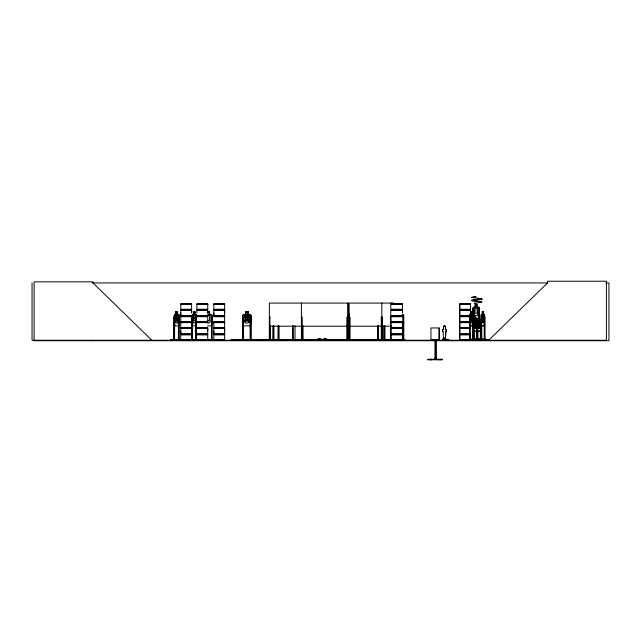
<?xml version="1.0" encoding="UTF-8"?>
<svg xmlns="http://www.w3.org/2000/svg" width="641" height="641" viewBox="0 0 641 641"><rect width="100%" height="100%" fill="white"/><g stroke="black" fill="none" stroke-linecap="round" stroke-linejoin="round"><path stroke-width="0.96" d="M191.611 333.825L180.786 333.825L180.802 331.173M191.611 315.636L180.786 315.636L180.802 312.984M191.595 310.324L191.595 312.984L191.611 310.324L180.786 310.324L180.786 315.636M207.716 331.173L207.716 328.512L196.907 328.512M213.83 333.825L213.83 328.512L224.646 328.512L224.638 333.825L213.83 333.825L213.838 331.173M213.83 315.636L213.83 310.324L224.646 310.324L224.638 315.636L213.83 315.636L213.838 312.984M224.638 331.173L224.638 328.512M224.638 312.984L224.638 310.324M402.484 310.324L402.484 312.984L402.492 310.324L391.675 310.324M470.55 333.825L459.733 333.825L459.741 328.512L470.55 328.512M469.829 315.636L459.733 315.636L459.741 310.324L470.55 310.324M386.595 340.235L386.595 339.77M395.265 340.235L395.273 339.77L375.193 339.77L375.105 340.195M377.653 340.235L377.629 325.796M377.757 340.179L377.797 325.796M386.154 340.131L386.154 339.786M444.469 338.32L443.997 338.44L444.517 338.24M444.301 338.368L444.069 338.32M444.517 338.648L444.109 338.24M472.529 325.796L472.882 322.952M476.487 331.277L476.968 320.804L476.479 319.803M476.928 328.432L476.575 331.277L473.803 331.277L473.451 320.82L473.819 319.803L474.685 319.803M480.269 331.277L480.75 328.448L480.357 331.277L477.585 331.277L477.265 328.432L477.665 331.277M484.155 325.796L484.508 322.952M469.621 340.179L469.653 339.77L483.883 339.81M477.12 340.171L477.313 320.82L477.297 340.251M477.417 340.195L477.489 339.41M477.561 340.179L477.609 322.912M480.99 340.171L481.111 315.34L481.479 314.322L482.344 314.322M481.343 339.81L481.271 340.235M195.85 325.764L196.346 323.016M195.882 325.86L196.499 323.032L196.394 315.388L195.874 314.386L194.912 314.386M196.499 323.032L195.986 325.86L192.404 325.86M471.864 340.171L471.864 339.209L480.694 339.393L471.864 339.297L471.816 340.059M480.117 340.059L480.157 339.209M481.784 302.159L481.543 301.703C475.782 300.677 462.778 300.933 481.744 299.018M472.201 300.621L471.968 300.204M174.697 325.86L178.719 325.86L179.24 323.016L179.296 315.388L178.703 314.386L177.533 314.386L177.613 311.542L175.858 311.542L177.557 311.63L177.557 314.475L178.398 315.428L178.398 320.74L177.557 323.016L175.987 323.016L175.145 320.74L175.145 315.428L175.987 314.475L175.987 311.63L175.914 314.475M178.719 325.86L179.216 323.032M177.437 339.81L177.469 340.251M269.573 340.195L269.508 339.41M269.813 340.179L269.917 317.127M346.028 339.81L346.076 340.251M352.246 340.251L352.246 339.77L352.157 340.195M476.944 339.209L469.997 339.321M272.409 339.81L272.449 340.251M402.636 325.708L403.582 322.952M402.732 325.796L403.67 322.968M249.982 325.764L250.911 323.016M211.33 325.764L212.275 323.016M375.161 339.81L402.484 339.882M375.145 340.179L398.213 340.195M380.017 339.81L380.073 340.251M469.533 315.38L469.941 314.322M473.491 320.861L473.899 319.803M477.265 320.861L477.681 319.803M477.353 320.861L477.697 319.899M481.151 315.38L481.567 314.322M241.465 340.195L241.569 339.77L251.929 339.81L250.086 339.77M241.505 340.179L243.268 340.195M301.198 340.179L301.318 339.77M301.671 340.251L301.51 317.127M192.508 325.86L191.996 323.016L192.028 315.404L192.5 314.386M192.076 315.436L192.524 314.475M174.785 314.386L174.232 315.436L174.769 325.86M443.027 340.235L442.819 338.993L443.356 338.993L443.356 339.802M443.219 340.243L443.524 340.243M444.95 340.243L445.647 340.002L445.655 338.993M445.431 339.802L445.431 338.993L445.968 338.993L445.647 340.002M446.729 340.235L446.368 340.243M448.652 340.243L448.796 339.802L443.035 339.802L443.035 338.993M449.012 340.235L442.667 340.243M485.205 340.131L485.245 339.714L485.253 340.195M180.762 322.054L191.619 321.838M196.883 322.054L207.74 321.838L207.716 316.71L196.907 316.71M180.762 340.243L191.619 340.018M213.806 322.054L224.662 321.83L224.638 316.71L213.83 316.71M196.899 340.243L207.74 340.018L207.724 334.898L196.907 334.898M213.822 340.243L224.662 340.026L224.646 334.898L213.83 334.898L213.83 340.018M402.508 321.83L391.691 322.038M391.675 340.243L402.508 340.018M459.709 322.054L468.98 321.83M459.709 340.243L468.98 340.018M472.016 300.717L476.303 301.062M476.247 301.15L480.013 301.366M187.989 340.195L200.016 340.195M195.425 340.195L195.473 339.77L195.481 340.251M180.602 339.77L170.442 339.786L180.626 339.81M170.402 340.195L182.661 340.195M479.764 301.43L481.135 301.783M473.779 297.712L477.793 298.225M473.995 297.817L471.64 297.304M481.07 301.823L481.319 302.231L480.357 302.568M276.367 339.77L276.303 340.195M477.641 298.257L482.425 299.035L471.92 300.309M345.988 340.195L352.205 340.131M266.344 339.77L282.176 340.195L282.096 339.77L266.344 339.77L266.36 340.251L282.136 340.131M471.984 297.368L476.119 296.655L471.744 297.4M481.479 301.759L479.997 301.382M448.428 340.251L448.275 340.115M448.772 340.115L442.843 340.115M243.372 339.77L241.529 339.81M480.846 298.69L481.72 299.01M481.824 302.135L474.468 303.297M486.03 340.05L475.398 340.251L475.39 339.289L485.349 339.129L486.03 340.091M475.478 339.369L485.413 339.209M469.997 339.962L471.984 339.93M471.896 340.05L466.408 340.251L485.974 339.97M485.413 339.85L475.574 340.131M92.208 282.921L547.863 282.921M605.945 282.921L608.95 282.921L608.95 340.74L34.117 340.74L34.117 281.832L92.961 281.832L92.961 282.921L151.797 340.251M393.822 303.073L349.113 303.073L349.129 340.251M474.276 303.297L474.949 303.297M180.778 303.922L191.619 303.922M196.899 303.922L207.74 303.922M213.822 303.922L224.662 303.922M391.667 303.922L402.508 303.922M459.725 303.922L470.566 303.922M180.778 304.106L191.619 304.122M196.899 304.106L207.74 304.122M213.822 304.106L224.662 304.106M391.667 304.106L402.508 304.106M459.725 304.122L470.566 304.122M391.667 304.13L402.508 304.13L402.484 309.258L391.675 309.258M180.802 304.451L191.595 304.451M196.915 304.451L207.716 304.451M213.838 304.451L224.638 304.451M391.691 304.451L402.484 304.451M459.733 309.258L470.55 309.258L470.55 304.13L459.725 304.13L459.733 309.258L459.741 304.451L470.542 304.451L470.542 309.258M180.714 309.627L191.683 309.627M196.835 309.627L207.804 309.627M213.757 309.627L224.727 309.627M391.603 309.627L402.572 309.627M459.661 309.627L470.63 309.627M180.714 309.956L191.683 309.956M196.835 309.956L207.804 309.956M213.757 309.956L224.727 309.956M391.603 309.956L402.572 309.956M459.661 309.956L470.63 309.956M207.724 310.324L196.907 310.324L196.915 312.984M245.535 314.475L245.455 311.542L248.243 311.542M471.864 311.478L470.638 311.478L470.678 314.419L470.101 315.364L470.678 322.952L471.744 322.952L472.313 320.676L471.744 311.574M483.49 311.478L482.256 311.478L482.296 314.419L481.72 315.364L482.296 322.952L483.362 322.952L483.931 320.676L483.362 311.574M245.535 311.63L248.147 311.63L248.243 314.386M207.251 312.111L208.958 312.111L208.958 313.056L207.251 313.056M174.713 314.386L175.93 314.386M192.42 314.386L193.51 314.386M245.455 314.386L243.54 314.386L242.659 315.404L242.61 340.251L242.546 317.127L243.372 317.127L243.388 340.251M248.219 314.386L250.046 314.386M402.7 314.322L403.67 315.324L403.742 340.195M470.726 314.322L469.853 314.322L469.492 315.34L469.557 340.195M471.784 314.322L472.609 314.322L472.97 315.364M483.402 314.322L484.227 314.322L484.628 315.324L484.628 340.195M178.679 314.475L174.737 314.475L174.176 315.404L174.144 340.251M192.436 314.475L195.93 314.475M207.66 314.475L211.33 314.475M243.58 314.475L250.006 314.475L250.935 315.428M469.877 314.419L472.593 314.419M481.495 314.419L484.211 314.419M403.646 315.324L403.582 340.195M473.01 315.324L472.898 340.195M484.628 315.324L484.556 339.233M192.028 315.404L191.899 340.251M196.394 315.388L195.954 314.386M207.66 315.428L209.431 315.428L209.431 320.74L207.66 320.74M250.022 314.386L251.024 315.388L251.024 323.032L250.054 325.86L243.516 325.86M196.907 315.636L207.724 315.636M391.675 315.636L402.492 315.636M180.714 316.005L191.683 316.005M196.835 316.005L207.804 316.005M213.757 316.005L224.727 316.005M391.603 316.005L402.572 316.005M459.661 316.005L469.02 316.005M180.714 316.334L191.683 316.334M196.835 316.334L207.804 316.334M213.757 316.334L224.727 316.334M391.603 316.334L402.572 316.334M459.661 316.334L469.02 316.334M191.611 316.71L180.786 316.71L180.786 321.83M391.675 316.71L402.492 316.71M459.733 321.83L459.733 316.71L468.972 316.71M403.654 317.071L402.82 317.071L402.812 340.195M469.557 317.071L469.797 340.195M479.604 316.958L478.37 316.958L478.41 319.899L477.841 320.845L478.41 328.432L479.476 328.432L480.053 326.157L479.476 317.055M481.183 317.071L481.768 317.071M179.16 317.127L178.695 317.127L178.647 340.251M196.322 317.127L195.922 317.127L195.874 340.251M212.275 317.127L211.49 317.127L211.578 340.251M250.086 317.127L250.911 317.127M269.364 317.127L270.133 317.127M301.398 317.127L302.183 317.127L302.272 340.251L302.304 339.41M348.472 317.127L346.869 317.127L346.781 340.251M349.113 317.127L349.882 317.127L349.946 340.251M390.778 317.127L391.082 340.251M474.821 317.527L475.51 317.527L475.51 318.473L474.821 318.473M479.284 317.527L478.603 317.527L478.603 318.473L479.284 318.473M192.028 318.08L196.499 318.08M475.742 319.803L476.567 319.803M477.593 319.803L478.458 319.803M479.516 319.803L480.341 319.803M473.835 319.899L476.551 319.899M477.609 319.899L480.325 319.899M476.463 319.899L476.968 320.804M480.237 319.899L480.75 320.804L480.742 340.251M473.451 320.82L473.515 340.251M180.802 321.694L191.595 321.694M196.915 321.694L207.716 321.694M213.838 321.694L224.638 321.694M391.691 321.694L402.484 321.694M468.964 321.694L459.741 321.694L459.741 316.71M473.066 321.622L474.003 321.622M180.778 322.054L191.619 322.054M196.899 322.111L207.74 322.054M213.822 322.054L224.662 322.111M391.667 322.111L402.508 322.111M459.725 322.054L468.98 322.054M191.619 322.311L180.778 322.295L180.802 327.447L191.611 327.447M196.899 322.311L207.74 322.311M391.667 322.319L402.508 322.311M468.98 322.319L459.725 322.295L459.733 327.447L470.55 327.447M473.066 322.463L474.003 322.463M180.802 322.639L191.595 322.639M196.915 322.639L207.716 322.639M213.838 322.639L224.638 322.639M391.691 322.639L402.484 322.639M468.964 322.639L459.741 322.639L459.741 327.447M473.515 322.912L474.108 322.912M477.882 322.912L476.616 322.912L476.583 340.251M174.176 323.032L174.809 325.764M207.66 323.016L209.431 323.016L210.857 320.74L210.857 315.428L209.431 314.475L209.431 311.63L207.66 311.63L209.527 311.542L209.527 314.386L211.37 314.386L212.371 315.388L212.371 323.032L211.394 325.86L207.58 325.86M242.659 323.032L243.532 325.86M469.492 322.968L469.933 325.796M473.01 322.968L472.617 325.796L469.845 325.796M481.111 322.968L481.463 325.796L484.235 325.796L484.628 322.968M469.877 325.708L472.593 325.708M481.495 325.708L484.211 325.708M269.364 326.205L348.472 326.205M349.113 326.205L391.827 326.205M443.516 339.377L443.107 331.95A1.931 1.891 -90 0 1 443.516 328.913L443.516 326.83A0.962 0.945 -90 0 1 444.461 325.868A0.962 0.945 -90 0 1 445.407 326.83L445.407 328.913A1.931 1.891 -90 0 1 445.775 331.95L445.407 339.377L445.775 331.95A1.931 1.891 -90 0 0 445.407 328.913L445.407 328.913M445.383 326.83L445.407 326.83A0.962 0.945 -90 0 0 444.437 325.868A0.962 0.945 -90 0 0 443.492 326.83M196.907 327.447L207.724 327.447M391.675 327.447L402.492 327.447M180.714 327.815L191.683 327.815M196.835 327.815L207.804 327.815M213.757 327.815L224.727 327.815M391.603 327.815L402.572 327.815M459.661 327.815L470.63 327.815M439.197 327.968L430.928 327.968L430.928 339.53L439.197 339.53L439.197 327.968L439.141 339.53M180.714 328.144L191.683 328.144M196.835 328.144L207.804 328.144M213.757 328.144L224.727 328.144M391.603 328.144L402.572 328.144M459.661 328.144L470.63 328.144M191.611 328.512L180.786 328.512L180.786 333.825M391.675 328.512L402.492 328.512M443.492 328.913L443.516 328.913A1.931 1.891 -90 0 0 443.107 331.95L443.131 331.95M473.835 331.189L476.551 331.189M477.609 331.189L480.325 331.189M196.907 333.825L207.724 333.825L207.724 328.512M391.675 333.825L402.492 333.825M180.714 334.193L191.683 334.193M196.835 334.193L207.804 334.193M213.757 334.193L224.727 334.193M391.603 334.193L402.572 334.193M459.661 334.193L470.63 334.193M180.714 334.522L191.683 334.522M196.835 334.522L207.804 334.522M213.757 334.522L224.727 334.522M391.603 334.522L402.572 334.522M459.661 334.522L470.63 334.522M191.611 334.898L180.786 334.898L180.786 340.018M391.675 334.898L402.492 334.898M459.733 340.018L459.733 334.898L470.55 334.898M485.325 339.129L485.333 340.091M402.732 339.353L403.742 339.353M469.484 339.353L470.222 339.353M481.111 339.353L481.84 339.353L481.808 340.195M484.203 339.353L484.941 339.353M173.823 339.41L174.681 339.41L174.656 340.251M178.382 339.41L179.232 339.41M191.611 339.41L192.42 339.41L192.396 340.251M195.585 339.41L196.394 339.41M249.998 339.41L251 339.41M270.214 339.41L269.284 339.41L269.3 340.251L269.364 303.073L348.472 303.073L348.375 340.251M273.883 339.41L272.994 339.41L273.01 340.251L273.066 325.796M278.074 339.41L278.963 339.41L278.955 340.251M303.089 339.41L301.302 339.41L301.278 340.251M346.781 339.41L348.56 339.41L348.536 340.251M349.041 339.41L349.954 339.41M378.527 339.41L377.549 339.41L377.557 340.251M382.405 339.41L381.203 339.41L381.211 340.251M383.935 339.41L384.912 339.41M391.17 339.41L390.69 339.41L390.69 340.251M471.736 339.393L481.054 339.41M445.791 339.642L446.721 339.642M469.909 339.594L472.898 339.594M481.527 339.594L484.516 339.594M191.755 339.77L197.18 339.77M207.548 339.65L211.402 339.65M299.195 339.77C310.853 340.171 303.722 338.945 299.195 340.251M352.246 339.77L348.536 339.77L348.712 340.195M404.944 340.131L402.58 339.714L402.58 340.195M180.802 339.882L191.595 339.882M191.739 339.81L207.716 339.882M212.395 339.81L212.516 340.195M213.838 339.882L224.638 339.882M348.592 339.81L352.205 339.81M468.964 339.882L459.741 339.882L459.741 334.898M471.736 339.994L476.343 340.091M299.235 339.81L305.372 340.195M405.296 340.195L402.7 340.131M465.494 340.171L488.931 340.195M434.91 357.838L436.289 357.838L436.289 359.289M251.993 340.195L250.182 340.195M382.405 339.77L382.493 340.195M385.161 340.195L385.089 339.77L385.081 340.251M378.991 340.195L378.919 339.77L378.903 340.251M275.59 339.77L275.654 340.195M248.147 314.475L249.541 315.428L249.541 320.74L248.147 323.016L245.551 323.016L244.157 320.74L244.157 315.428L245.551 314.475L245.551 311.63M402.636 314.419L403.582 315.364M484.884 340.179L484.868 317.071L484.275 317.071L484.243 340.195M476.944 340.179L476.88 320.804M473.162 339.81L473.138 340.251M473.17 340.179L473.25 317.071L472.657 317.071L472.625 340.195M194.944 314.475L195.681 315.428L195.681 320.74L194.944 323.016L193.558 323.016L192.821 320.74L192.821 315.428L193.558 314.475L193.51 311.542L194.944 311.63L194.864 314.475L194.992 311.542L193.43 311.542L193.43 314.386M475.702 319.899L476.271 320.845L476.271 326.157L475.702 328.432L474.636 328.432L474.06 320.845L474.636 319.899L474.596 316.958L475.83 316.958L475.79 319.899L475.742 316.958M178.623 314.386L179.24 315.428M404.888 339.754L404.832 340.195M484.139 314.322L484.596 315.364M480.253 319.803L480.71 320.845M472.521 314.322L472.882 315.364M472.978 315.564L474.011 318.409L478.146 318.409L479.18 315.564L479.18 307.976L478.49 307.031L473.667 307.031L472.978 307.976L473.01 340.195M175.626 339.81L175.594 340.251M192.556 339.81L192.524 340.251M192.076 323.016L192.524 325.764M481.551 325.796L481.239 315.38M473.579 328.432L473.891 331.277M469.957 325.708L469.621 315.38M389.912 340.235L389.792 339.77M349.473 313.433L349.457 340.251L349.329 317.127M484.516 339.353L484.476 340.195M483.402 311.478L483.45 314.419M482.344 311.478L482.385 314.419M481.768 325.74L481.768 340.195M481.535 339.353L481.527 340.195M481.455 317.071L481.415 340.195M481.079 340.251L480.982 322.912L480.397 322.912L480.357 340.251M480.662 320.804L480.63 340.251M479.524 320.54L479.524 308.009L478.747 308.009L478.747 316.686M479.316 308.009L479.316 320.54M478.458 316.958L478.498 319.899M477.93 339.41L477.922 340.251M477.882 330.62L477.882 340.251M477.649 339.41L477.649 340.251M476.968 339.41L477.008 340.251M476.816 339.41L476.816 340.251M474.725 317.055L474.725 319.899M474.108 330.62L474.148 340.251M473.923 316.686L473.987 322.463M473.915 339.41L473.915 340.251M473.779 321.622L473.779 322.463L473.715 308.009L473.146 308.009L473.154 322.463M473.835 322.912L473.867 340.251M473.715 339.41L473.755 340.251M473.483 339.41L473.427 340.251M473.354 308.009L473.354 314.755M471.784 311.478L471.832 314.419M470.726 311.478L470.758 314.419M470.157 339.353L470.19 340.195M470.149 322.848L470.149 340.195M469.909 339.353L469.909 340.195M469.18 339.714L469.18 340.195M465.687 340.195L465.687 339.714L488.762 339.754L488.738 340.195L547.558 282.921L547.558 281.231L606.394 281.231L606.394 340.251L32.05 340.251L32.05 282.921M459.733 310.324L459.733 315.636M459.733 328.512L459.733 333.825M445.751 338.993L445.751 339.802M444.694 339.802L444.67 338.111L443.804 338.111L443.828 339.802M443.139 338.993L443.139 340.002M441.905 359.289L441.905 359.769M440.704 359.289L440.704 359.769M440.543 359.289L440.543 359.769M438.652 359.289L438.652 359.769M438.628 359.321L438.628 359.737M438.196 359.289L438.196 359.769M436.217 339.345L436.217 359.289M435.712 357.838L435.712 359.289L435.672 339.345M435.527 339.345L435.527 358.287M434.991 339.345L434.991 359.289M431.866 359.289L431.866 359.769M431.433 359.321L431.433 359.737M431.409 359.289L431.409 359.769M430.632 359.289L430.632 359.769M430.504 359.289L430.504 359.769L430.48 359.321M428.156 359.289L428.156 359.769M403.477 339.353L403.469 340.195M402.901 323.809L402.901 339.233M402.885 339.353L402.901 340.195M391.13 339.41L391.17 340.251M390.786 303.073L390.778 340.251M390.505 340.251L390.505 339.53L231.04 339.53L231.04 340.251M390.016 339.53L390.016 340.251M388.823 339.53L388.823 340.251M387.252 339.77L387.252 340.251M386.17 339.77L386.17 340.251M384.832 325.796L384.904 340.251M384.808 339.41L384.736 340.251M384.664 325.796L384.56 340.251M384.536 339.41L384.536 340.251M384.304 339.41L384.304 340.251M384.183 325.796L384.183 340.251M384.103 339.41L384.103 340.251M384.015 325.796L383.935 340.251M382.389 340.251L382.34 317.127L381.275 317.127L381.275 340.251M382.252 339.41L382.204 340.251M382.036 317.127L382.068 340.251M382.004 339.41L381.94 340.251M381.852 303.073L381.788 340.251M381.691 339.41L381.611 340.251L381.483 317.127M381.419 339.41L381.419 340.251M378.446 325.796L378.519 340.251M378.278 325.796L378.35 340.251M378.15 339.41L378.174 340.251M377.926 339.41L377.902 340.251M375.209 339.77L375.209 340.251M349.73 339.41L349.73 340.251M349.666 317.127L349.666 340.251M349.265 339.41L349.265 340.251M347.935 339.53L347.935 340.251M347.775 339.41L347.718 340.251M347.654 303.073L347.598 340.251M347.558 339.41L347.558 340.251M346.957 339.41L346.957 340.251M326.942 339.53L326.95 339.049L323.336 339.049L323.385 339.53M326.285 339.049L326.253 339.53M325.508 339.049L325.508 339.53M325.171 339.049L325.131 339.53M324.795 339.049L324.795 339.53M324.074 339.049L324.074 339.53M323.993 339.049L323.993 339.53M321.317 339.53L321.317 339.049L317.712 339.049L317.752 339.53M320.652 339.049L320.62 339.53M319.883 339.049L319.883 339.53M319.17 339.049L319.17 339.53M318.449 339.049L318.449 339.53M318.369 339.049L318.369 339.53M305.284 339.77L305.284 340.251M303.001 325.844L303.089 340.251M302.913 339.41L302.84 340.251M302.087 339.41L302.151 340.251M301.398 303.073L301.446 340.251M295.06 325.796L295.004 340.251M292.985 325.796L292.985 340.251L292.921 325.676M278.891 325.796L278.867 340.251M278.667 325.796L278.723 340.251M278.571 339.41L278.539 340.251L278.466 339.41M278.378 325.796L278.314 340.251M278.154 325.796L278.154 340.251L278.09 339.41M276.383 339.77L276.383 340.251M275.574 339.77L275.574 340.251M273.867 339.41L273.867 340.251L273.811 325.796M273.587 325.796L273.643 340.251M273.491 339.41L273.459 340.251L273.387 339.41M273.298 325.796L273.234 340.251M270.133 325.844L270.198 340.251M270.101 339.41L269.981 340.251M269.821 339.41L269.789 340.251M269.573 325.844L269.573 340.251M256.12 339.53L256.12 340.251M255.839 339.53L255.839 340.251M254.621 339.53L254.621 340.251M251.873 339.77L251.873 340.251M251.008 315.388L251 340.251M250.847 322.912L250.847 340.251M250.254 339.41L250.246 340.251M250.15 317.127L250.086 340.251L250.062 339.41M248.147 311.63L248.131 314.475M243.46 340.251L243.46 339.41L242.458 339.41L242.458 340.251M243.203 339.41L243.211 340.251M242.771 315.436L242.747 323.016M241.585 339.77L241.585 340.251M232.499 339.53L232.539 340.251M231.505 339.53L231.505 340.251M212.339 340.251L212.363 339.41L211.402 339.41L211.402 340.251M212.275 315.428L212.187 340.251M196.346 315.428L196.354 340.251M196.066 322.912L196.042 340.251M195.665 324.835L195.617 340.251M192.348 340.251L192.348 317.127L191.683 317.127L191.683 340.251M192.14 339.41L192.14 340.251M192.092 324.835L192.004 340.251M179.176 339.41L179.216 340.251L179.16 315.428M178.823 339.41L178.783 340.251M178.454 324.835L178.398 340.251M174.592 340.251L174.608 317.127L173.903 317.127L173.903 340.251M174.36 324.835L174.416 340.251M174.272 339.41L174.24 340.251M170.466 339.77L170.466 340.251M92.961 340.251L92.961 340.74M472.329 321.894L471.327 319.234L470.342 321.998L471.087 318.609L470.43 315.308L471.311 317.968L472.281 315.356L471.56 318.633L472.329 321.894M476.287 327.375L475.293 324.715L474.284 327.375L475.045 324.09L474.388 320.788L475.702 320.845L475.702 326.157L474.636 326.157L474.636 320.845L475.269 323.449L476.247 320.837L475.518 324.114L476.287 327.375M480.061 327.375L479.067 324.715L478.074 327.479L478.819 324.09L478.162 320.788L479.476 320.845L479.476 326.157L478.41 326.157L478.41 320.845L479.051 323.449L480.021 320.837L479.292 324.114L480.061 327.375M483.947 321.894L482.953 319.234L481.96 321.998L482.705 318.609L482.048 315.308L482.929 317.968L483.907 315.356L483.178 318.633L483.947 321.894M178.142 321.958L177.597 322.046L176.676 319.298L175.794 321.966L175.217 322.062L176.315 318.673L175.354 315.372L176.644 318.024L177.533 315.444L178.078 315.42L177.012 318.689L178.142 321.958M249.261 321.958L248.363 322.046L246.833 319.298C245.775 323.609 242.354 322.727 246.24 318.673C242.578 314.859 245.703 313.906 246.785 318.024C247.843 313.922 251.16 314.819 247.394 318.689L249.261 321.958M478.146 313.289L477.457 315.564L474.701 315.564L474.011 313.289L474.011 307.976L475.045 307.031L475.045 304.187L477.112 304.187L477.112 307.031L478.146 307.976L478.146 313.289M191.619 304.13L180.778 304.13L180.802 309.258L191.611 309.258L191.611 304.13M207.74 304.13L196.899 304.13L196.915 309.258L207.724 309.258L207.724 304.13M224.662 304.13L213.822 304.13L213.838 309.258L224.646 309.258L224.646 304.13M476.768 304.659L475.39 304.659L475.39 305.605L476.768 305.605L476.768 304.659M477.112 307.976L475.045 307.976L475.045 313.289L477.112 313.289L477.112 307.976M177.277 312.111L176.267 312.111L176.267 313.056L177.277 313.056L177.277 312.111M194.696 312.111L193.806 312.111L193.806 313.056L194.696 313.056L194.696 312.111M247.682 312.111L246.016 312.111L246.016 313.056L247.682 313.056L247.682 312.111M471.552 312.047L470.863 312.047L470.863 312.992L471.552 312.992L471.552 312.047M483.17 312.047L482.489 312.047L482.489 312.992L483.17 312.992L483.17 312.047M177.557 315.428L175.987 315.428L175.987 320.74L177.557 320.74L177.557 315.428M194.944 315.428L193.558 315.428L193.558 320.74L194.944 320.74L194.944 315.428M248.147 315.428L245.551 315.428L245.551 320.74L248.147 320.74L248.147 315.428M471.744 315.364L470.678 315.364L470.678 320.676L471.744 320.676L471.744 315.364M483.362 315.364L482.296 315.364L482.296 320.676L483.362 320.676L483.362 315.364M224.662 322.319L213.822 322.319L213.838 327.447L224.646 327.447L224.646 322.327M442.362 359.289L427.699 359.289L427.699 359.769L442.362 359.769L442.362 359.289M319.547 339.53L319.547 339.049L319.506 339.53"/></g></svg>
